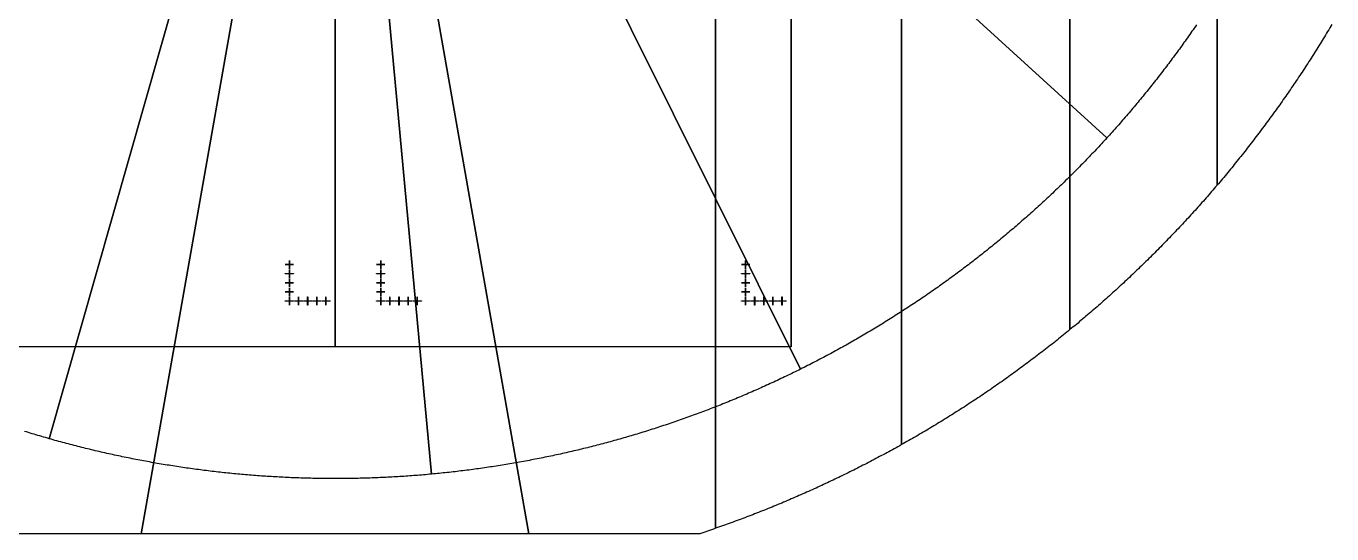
# Model space of a CAD drawing. Extents: x -25400 to 25400, y -24113 to 25400.
# Drawn here: x -6775 to 21859, y -24113 to -12974 of the extents above; entities that cross this region are included whole.
import ezdxf

# ---------------------------------------------------------------- set-up
doc = ezdxf.new("R2010")
doc.units = 0
for name, color, linetype in [('L0D0', 1, 'CONTINUOUS'), ('L1D0', 2, 'CONTINUOUS'), ('L3D0', 3, 'CONTINUOUS')]:
    doc.layers.add(name, color=color, linetype=linetype)

msp = doc.modelspace()

# ---------------------------------------------------------------- linework, layer by layer
at = {"layer": 'L0D0'}
for points in [[(0, 25400), (0, 0), (-4251.735, -24112.788), (-7983.296, -24112.788)], [(8342.854, 23990.765), (8342.854, -23990.765), (8299.673, -24005.737), (8256.466, -24020.632), (8213.232, -24035.449), (8169.972, -24050.188), (8126.685, -24064.85), (8083.372, -24079.433), (8040.032, -24093.939), (7996.667, -24108.366), (7983.296, -24112.788), (4251.735, -24112.788), (0, 0), (0, 25400)], [(12421.944, 22155.255), (12421.944, -22155.255), (12382.059, -22177.57), (12342.135, -22199.813), (12302.171, -22221.984), (12262.167, -22244.084), (12222.123, -22266.111), (12182.04, -22288.067), (12141.917, -22309.95), (12101.755, -22331.761), (12061.553, -22353.499), (12021.313, -22375.166), (11981.034, -22396.759), (11940.716, -22418.281), (11900.359, -22439.729), (11859.964, -22461.105), (11819.53, -22482.409), (11779.058, -22503.639), (11738.548, -22524.797), (11698, -22545.882), (11657.414, -22566.894), (11616.791, -22587.832), (11576.129, -22608.698), (11535.431, -22629.491), (11494.695, -22650.21), (11453.921, -22670.855), (11413.111, -22691.428), (11372.264, -22711.927), (11331.379, -22732.352), (11290.459, -22752.704), (11249.501, -22772.982), (11208.507, -22793.187), (11167.477, -22813.317), (11126.411, -22833.374), (11085.309, -22853.357), (11044.171, -22873.266), (11002.997, -22893.101), (10961.787, -22912.862), (10920.542, -22932.548), (10879.262, -22952.16), (10837.946, -22971.698), (10796.595, -22991.162), (10755.21, -23010.551), (10713.789, -23029.866), (10672.334, -23049.106), (10630.844, -23068.271), (10589.32, -23087.362), (10547.762, -23106.378), (10506.169, -23125.32), (10464.543, -23144.186), (10422.882, -23162.977), (10381.188, -23181.694), (10339.46, -23200.335), (10297.699, -23218.902), (10255.904, -23237.393), (10214.077, -23255.809), (10172.216, -23274.149), (10130.322, -23292.415), (10088.395, -23310.604), (10046.436, -23328.719), (10004.444, -23346.758), (9962.42, -23364.721), (9920.364, -23382.609), (9878.275, -23400.421), (9836.154, -23418.157), (9794.002, -23435.817), (9751.818, -23453.402), (9709.602, -23470.91), (9667.355, -23488.343), (9625.077, -23505.699), (9582.767, -23522.98), (9540.427, -23540.184), (9498.055, -23557.312), (9455.653, -23574.364), (9413.22, -23591.339), (9370.757, -23608.238), (9328.263, -23625.061), (9285.739, -23641.807), (9243.185, -23658.477), (9200.602, -23675.07), (9157.988, -23691.586), (9115.345, -23708.026), (9072.672, -23724.389), (9029.97, -23740.675), (8987.238, -23756.884), (8944.478, -23773.017), (8901.688, -23789.072), (8858.87, -23805.05), (8816.023, -23820.952), (8773.148, -23836.776), (8730.244, -23852.523), (8687.312, -23868.193), (8644.351, -23883.785), (8601.363, -23899.3), (8558.347, -23914.738), (8515.303, -23930.098), (8472.232, -23945.381), (8429.133, -23960.587), (8386.007, -23975.715), (8342.854, -23990.765), (8342.854, 23990.765)], [(16115.797, 19632.653), (16115.797, -19632.653), (16080.446, -19661.619), (16045.043, -19690.521), (16009.587, -19719.359), (15974.08, -19748.133), (15938.522, -19776.843), (15902.911, -19805.49), (15867.249, -19834.072), (15831.536, -19862.59), (15795.771, -19891.043), (15759.956, -19919.433), (15724.089, -19947.757), (15688.171, -19976.018), (15652.203, -20004.213), (15616.184, -20032.344), (15580.114, -20060.41), (15543.994, -20088.411), (15507.824, -20116.347), (15471.603, -20144.217), (15435.333, -20172.023), (15399.012, -20199.763), (15362.641, -20227.438), (15326.221, -20255.047), (15289.751, -20282.591), (15253.232, -20310.069), (15216.663, -20337.482), (15180.045, -20364.828), (15143.378, -20392.109), (15106.662, -20419.323), (15069.897, -20446.472), (15033.083, -20473.554), (14996.22, -20500.57), (14959.309, -20527.52), (14922.35, -20554.403), (14885.342, -20581.22), (14848.286, -20607.97), (14811.182, -20634.653), (14774.03, -20661.269), (14736.83, -20687.819), (14699.582, -20714.302), (14662.287, -20740.717), (14624.944, -20767.065), (14587.554, -20793.347), (14550.117, -20819.56), (14512.633, -20845.707), (14475.101, -20871.786), (14437.523, -20897.797), (14399.898, -20923.741), (14362.227, -20949.617), (14324.509, -20975.425), (14286.744, -21001.165), (14248.933, -21026.838), (14211.077, -21052.442), (14173.174, -21077.978), (14135.225, -21103.445), (14097.231, -21128.845), (14059.191, -21154.176), (14021.105, -21179.439), (13982.974, -21204.633), (13944.798, -21229.758), (13906.576, -21254.815), (13868.31, -21279.802), (13829.998, -21304.721), (13791.642, -21329.571), (13753.241, -21354.352), (13714.796, -21379.064), (13676.306, -21403.706), (13637.772, -21428.28), (13599.194, -21452.783), (13560.572, -21477.218), (13521.906, -21501.583), (13483.196, -21525.878), (13444.443, -21550.104), (13405.646, -21574.259), (13366.805, -21598.345), (13327.922, -21622.361), (13288.995, -21646.307), (13250.025, -21670.183), (13211.012, -21693.989), (13171.956, -21717.725), (13132.858, -21741.39), (13093.718, -21764.985), (13054.534, -21788.509), (13015.309, -21811.963), (12976.042, -21835.346), (12936.732, -21858.659), (12897.381, -21881.901), (12857.988, -21905.071), (12818.553, -21928.171), (12779.077, -21951.2), (12739.559, -21974.158), (12700, -21997.045), (12660.4, -22019.861), (12620.759, -22042.605), (12581.077, -22065.278), (12541.355, -22087.88), (12501.591, -22110.41), (12461.788, -22132.868), (12421.944, -22155.255), (12421.944, 22155.255)], [(19339.518, 16466.422), (19339.518, -16466.422), (19309.859, -16501.193), (19280.137, -16535.91), (19250.352, -16570.574), (19220.506, -16605.185), (19190.597, -16639.742), (19160.625, -16674.245), (19130.592, -16708.693), (19100.497, -16743.088), (19070.34, -16777.429), (19040.122, -16811.715), (19009.842, -16845.947), (18979.5, -16880.124), (18949.096, -16914.247), (18918.632, -16948.315), (18888.106, -16982.328), (18857.519, -17016.286), (18826.871, -17050.189), (18796.162, -17084.036), (18765.392, -17117.829), (18734.561, -17151.566), (18703.67, -17185.247), (18672.718, -17218.873), (18641.706, -17252.443), (18610.633, -17285.957), (18579.501, -17319.416), (18548.308, -17352.818), (18517.055, -17386.164), (18485.741, -17419.454), (18454.369, -17452.687), (18422.936, -17485.864), (18391.444, -17518.984), (18359.892, -17552.047), (18328.281, -17585.054), (18296.61, -17618.004), (18264.88, -17650.897), (18233.091, -17683.732), (18201.243, -17716.51), (18169.336, -17749.231), (18137.371, -17781.895), (18105.346, -17814.501), (18073.263, -17847.049), (18041.122, -17879.54), (18008.922, -17911.972), (17976.663, -17944.347), (17944.347, -17976.663), (17911.972, -18008.922), (17879.54, -18041.122), (17847.049, -18073.263), (17814.501, -18105.346), (17781.895, -18137.371), (17749.231, -18169.336), (17716.51, -18201.243), (17683.732, -18233.091), (17650.897, -18264.88), (17618.004, -18296.61), (17585.054, -18328.281), (17552.047, -18359.892), (17518.984, -18391.444), (17485.864, -18422.936), (17452.687, -18454.369), (17419.454, -18485.741), (17386.164, -18517.055), (17352.818, -18548.308), (17319.416, -18579.501), (17285.957, -18610.633), (17252.443, -18641.706), (17218.873, -18672.718), (17185.247, -18703.67), (17151.566, -18734.561), (17117.829, -18765.392), (17084.036, -18796.162), (17050.189, -18826.871), (17016.286, -18857.519), (16982.328, -18888.106), (16948.315, -18918.632), (16914.247, -18949.096), (16880.124, -18979.5), (16845.947, -19009.842), (16811.715, -19040.122), (16777.429, -19070.34), (16743.088, -19100.497), (16708.693, -19130.592), (16674.245, -19160.625), (16639.742, -19190.597), (16605.185, -19220.506), (16570.574, -19250.352), (16535.91, -19280.137), (16501.193, -19309.859), (16466.422, -19339.518), (16431.597, -19369.115), (16396.72, -19398.649), (16361.789, -19428.12), (16326.805, -19457.529), (16291.769, -19486.874), (16256.68, -19516.157), (16221.538, -19545.376), (16186.343, -19574.532), (16151.096, -19603.624), (16115.797, -19632.653), (16115.797, 16466.422)], [(21858.659, -12936.732), (21835.346, -12976.042), (21811.963, -13015.309), (21788.509, -13054.534), (21764.985, -13093.718), (21741.39, -13132.858), (21717.725, -13171.956), (21693.989, -13211.012), (21670.183, -13250.025), (21646.307, -13288.995), (21622.361, -13327.922), (21598.345, -13366.805), (21574.259, -13405.646), (21550.104, -13444.443), (21525.878, -13483.196), (21501.583, -13521.906), (21477.218, -13560.572), (21452.783, -13599.194), (21428.28, -13637.772), (21403.706, -13676.306), (21379.064, -13714.796), (21354.352, -13753.241), (21329.571, -13791.642), (21304.721, -13829.998), (21279.802, -13868.31), (21254.815, -13906.576), (21229.758, -13944.798), (21204.633, -13982.974), (21179.439, -14021.105), (21154.176, -14059.191), (21128.845, -14097.231), (21103.445, -14135.225), (21077.978, -14173.174), (21052.442, -14211.077), (21026.838, -14248.933), (21001.165, -14286.744), (20975.425, -14324.509), (20949.617, -14362.227), (20923.741, -14399.898), (20897.797, -14437.523), (20871.786, -14475.101), (20845.707, -14512.633), (20819.56, -14550.117), (20793.347, -14587.554), (20767.065, -14624.944), (20740.717, -14662.287), (20714.302, -14699.582), (20687.819, -14736.83), (20661.269, -14774.03), (20634.653, -14811.182), (20607.97, -14848.286), (20581.22, -14885.342), (20554.403, -14922.35), (20527.52, -14959.309), (20500.57, -14996.22), (20473.554, -15033.083), (20446.472, -15069.897), (20419.323, -15106.662), (20392.109, -15143.378), (20364.828, -15180.045), (20337.482, -15216.663), (20310.069, -15253.232), (20282.591, -15289.751), (20255.047, -15326.221), (20227.438, -15362.641), (20199.763, -15399.012), (20172.023, -15435.333), (20144.217, -15471.603), (20116.347, -15507.824), (20088.411, -15543.994), (20060.41, -15580.114), (20032.344, -15616.184), (20004.213, -15652.203), (19976.018, -15688.171), (19947.757, -15724.089), (19919.433, -15759.956), (19891.043, -15795.771), (19862.59, -15831.536), (19834.072, -15867.249), (19805.49, -15902.911), (19776.843, -15938.522), (19748.133, -15974.08), (19719.359, -16009.587), (19690.521, -16045.043), (19661.619, -16080.446), (19632.653, -16115.797), (19603.624, -16151.096), (19574.532, -16186.343), (19545.376, -16221.538), (19516.157, -16256.68), (19486.874, -16291.769), (19457.529, -16326.805), (19428.12, -16361.789), (19398.649, -16396.72), (19369.115, -16431.597), (19339.518, -16466.422), (19339.518, 16466.422)], [(-13800.333, -18274.595), (0, 0), (-6266.882, -22025.807), (-6308.618, -22013.89), (-6350.332, -22001.893), (-6392.022, -21989.817), (-6433.69, -21977.662), (-6475.334, -21965.428), (-6516.956, -21953.116), (-6558.553, -21940.724), (-6600.127, -21928.254), (-6641.678, -21915.705), (-6683.205, -21903.077), (-6724.707, -21890.37), (-6766.186, -21877.585), (-6807.64, -21864.721)], [(18889.375, -12946.1), (18864.804, -12981.879), (18840.164, -13017.611), (18815.457, -13053.297), (18790.682, -13088.936), (18765.84, -13124.528), (18740.931, -13160.073), (18715.954, -13195.571), (18690.909, -13231.021), (18665.798, -13266.423), (18640.619, -13301.778), (18615.374, -13337.085), (18590.062, -13372.345), (18564.683, -13407.556), (18539.237, -13442.719), (18513.725, -13477.834), (18488.146, -13512.9), (18462.501, -13547.918), (18436.789, -13582.887), (18411.011, -13617.807), (18385.167, -13652.678), (18359.257, -13687.501), (18333.281, -13722.274), (18307.239, -13756.998), (18281.132, -13791.672), (18254.958, -13826.297), (18228.72, -13860.872), (18202.415, -13895.398), (18176.045, -13929.873), (18149.61, -13964.299), (18123.11, -13998.674), (18096.545, -14032.999), (18069.914, -14067.274), (18043.219, -14101.498), (18016.459, -14135.671), (17989.634, -14169.794), (17962.745, -14203.866), (17935.791, -14237.886), (17908.772, -14271.856), (17881.69, -14305.774), (17854.543, -14339.641), (17827.332, -14373.456), (17800.056, -14407.22), (17772.717, -14440.932), (17745.314, -14474.592), (17717.848, -14508.2), (17690.317, -14541.756), (17662.723, -14575.26), (17635.066, -14608.711), (17607.345, -14642.11), (17579.561, -14675.457), (17551.714, -14708.75), (17523.804, -14741.991), (17495.831, -14775.179), (17467.795, -14808.313), (17439.696, -14841.395), (17411.535, -14874.423), (17383.311, -14907.398), (17355.024, -14940.319), (17326.676, -14973.186), (17298.265, -15006), (17269.791, -15038.76), (17241.256, -15071.466), (17212.659, -15104.117), (17184, -15136.715), (17155.28, -15169.258), (17126.497, -15201.746), (17097.653, -15234.18), (17068.748, -15266.559), (17039.782, -15298.884), (17010.754, -15331.153), (16981.665, -15363.367), (16952.515, -15395.526), (16923.304, -15427.63), (0, 0)]]:
    msp.add_lwpolyline(points, dxfattribs=at)
for points in [[(-10.851, -22899.997), (-54.255, -22899.936), (-97.659, -22899.792), (-141.063, -22899.566), (-184.466, -22899.257), (-227.868, -22898.866), (-271.27, -22898.393), (-314.671, -22897.838), (-358.07, -22897.2), (-401.468, -22896.481), (-444.865, -22895.679), (-488.26, -22894.794), (-531.654, -22893.828), (-575.045, -22892.779), (-618.435, -22891.648), (-661.822, -22890.435), (-705.207, -22889.139), (-748.589, -22887.761), (-791.969, -22886.301), (-835.346, -22884.759), (-878.719, -22883.135), (-922.09, -22881.428), (-965.457, -22879.639), (-1008.821, -22877.768), (-1052.181, -22875.815), (-1095.538, -22873.78), (-1138.89, -22871.662), (-1182.239, -22869.462), (-1225.583, -22867.181), (-1268.923, -22864.817), (-1312.258, -22862.37), (-1355.588, -22859.842), (-1398.914, -22857.232), (-1442.235, -22854.539), (-1485.55, -22851.764), (-1528.86, -22848.908), (-1572.165, -22845.969), (-1615.464, -22842.948), (-1658.757, -22839.845), (-1702.044, -22836.66), (-1745.325, -22833.393), (-1788.6, -22830.044), (-1831.868, -22826.613), (-1875.13, -22823.1), (-1918.385, -22819.505), (-1961.633, -22815.828), (-2004.874, -22812.069), (-2048.108, -22808.228), (-2091.335, -22804.305), (-2134.554, -22800.3), (-2177.765, -22796.213), (-2220.969, -22792.045), (-2264.165, -22787.794), (-2307.352, -22783.462), (-2350.531, -22779.047), (-2393.702, -22774.551), (-2436.864, -22769.974), (-2480.017, -22765.314), (-2523.162, -22760.572), (-2566.297, -22755.749), (-2609.423, -22750.844), (-2652.54, -22745.857), (-2695.647, -22740.789), (-2738.745, -22735.639), (-2781.833, -22730.407), (-2824.91, -22725.094), (-2867.978, -22719.699), (-2911.035, -22714.222), (-2954.082, -22708.664), (-2997.118, -22703.024), (-3040.144, -22697.302), (-3083.158, -22691.499), (-3126.162, -22685.615), (-3169.154, -22679.649), (-3212.135, -22673.601), (-3255.104, -22667.472), (-3298.062, -22661.262), (-3341.007, -22654.97), (-3383.941, -22648.597), (-3426.863, -22642.142), (-3469.772, -22635.607), (-3512.669, -22628.989), (-3555.553, -22622.291), (-3598.425, -22615.511), (-3641.283, -22608.65), (-3684.128, -22601.708), (-3726.961, -22594.684), (-3769.779, -22587.58), (-3812.585, -22580.394), (-3855.376, -22573.127), (-3898.154, -22565.779), (-3940.918, -22558.35), (-3983.667, -22550.84), (-4026.402, -22543.249), (-4069.123, -22535.577), (-4111.829, -22527.824), (-4154.521, -22519.99), (-4197.197, -22512.075), (-4239.859, -22504.08), (-4282.505, -22496.003), (-4325.135, -22487.846), (-4367.751, -22479.608), (-4410.35, -22471.289), (-4452.934, -22462.889), (-4495.502, -22454.409), (-4538.053, -22445.848), (-4580.588, -22437.206), (-4623.107, -22428.484), (-4665.609, -22419.681), (-4708.095, -22410.797), (-4750.563, -22401.834), (-4793.015, -22392.789), (-4835.449, -22383.664), (-4877.866, -22374.459), (-4920.265, -22365.174), (-4962.647, -22355.808), (-5005.011, -22346.361), (-5047.356, -22336.835), (-5089.684, -22327.228), (-5131.993, -22317.541), (-5174.284, -22307.774), (-5216.557, -22297.927), (-5258.811, -22287.999), (-5301.045, -22277.992), (-5343.261, -22267.904), (-5385.458, -22257.737), (-5427.635, -22247.489), (-5469.792, -22237.162), (-5511.93, -22226.755), (-5554.049, -22216.268), (-5596.147, -22205.701), (-5638.225, -22195.054), (-5680.283, -22184.327), (-5722.32, -22173.521), (-5764.337, -22162.636), (-5806.334, -22151.67), (-5848.309, -22140.625), (-5890.263, -22129.501), (-5932.197, -22118.297), (-5974.109, -22107.013), (-6015.999, -22095.65), (-6057.868, -22084.208), (-6099.715, -22072.686), (-6141.54, -22061.085), (-6183.343, -22049.405), (-6225.124, -22037.646), (-6266.882, -22025.807), (0, 0), (2112.945, -22802.313), (2069.723, -22806.277), (2026.492, -22810.158), (1983.255, -22813.958), (1940.01, -22817.676), (1896.759, -22821.313), (1853.5, -22824.867), (1810.235, -22828.339), (1766.963, -22831.729), (1723.685, -22835.037), (1680.401, -22838.263), (1637.111, -22841.407), (1593.815, -22844.469), (1550.513, -22847.449), (1507.206, -22850.346), (1463.893, -22853.162), (1420.575, -22855.896), (1377.252, -22858.547), (1333.924, -22861.116), (1290.591, -22863.604), (1247.253, -22866.009), (1203.911, -22868.332), (1160.565, -22870.573), (1117.215, -22872.731), (1073.86, -22874.808), (1030.502, -22876.802), (987.14, -22878.714), (943.774, -22880.544), (900.405, -22882.292), (857.033, -22883.957), (813.658, -22885.54), (770.279, -22887.042), (726.898, -22888.46), (683.515, -22889.797), (640.129, -22891.051), (596.74, -22892.224), (553.35, -22893.314), (509.957, -22894.321), (466.563, -22895.247), (423.167, -22896.09), (379.769, -22896.851), (336.371, -22897.529), (292.97, -22898.126), (249.569, -22898.64), (206.167, -22899.072), (162.764, -22899.422), (119.361, -22899.689), (75.957, -22899.874), (32.553, -22899.977)], [(-4251.735, -24112.788), (0, 0), (4251.735, -24112.788)], [(2112.945, -22802.313), (0, 0), (10207.408, -20499.239), (10168.536, -20518.549), (10129.627, -20537.786), (10090.682, -20556.948), (10051.701, -20576.037), (10012.684, -20595.052), (9973.63, -20613.993), (9934.541, -20632.86), (9895.416, -20651.652), (9856.256, -20670.371), (9817.06, -20689.015), (9777.828, -20707.585), (9738.562, -20726.08), (9699.261, -20744.501), (9659.925, -20762.848), (9620.554, -20781.12), (9581.149, -20799.317), (9541.709, -20817.44), (9502.235, -20835.487), (9462.727, -20853.46), (9423.184, -20871.358), (9383.608, -20889.181), (9343.998, -20906.929), (9304.355, -20924.602), (9264.678, -20942.2), (9224.968, -20959.722), (9185.225, -20977.169), (9145.449, -20994.541), (9105.64, -21011.838), (9065.798, -21029.059), (9025.924, -21046.204), (8986.017, -21063.274), (8946.078, -21080.268), (8906.107, -21097.186), (8866.104, -21114.029), (8826.069, -21130.795), (8786.002, -21147.486), (8745.904, -21164.101), (8705.774, -21180.64), (8665.613, -21197.102), (8625.421, -21213.489), (8585.198, -21229.799), (8544.944, -21246.033), (8504.659, -21262.191), (8464.344, -21278.272), (8423.998, -21294.277), (8383.623, -21310.206), (8343.217, -21326.058), (8302.781, -21341.833), (8262.315, -21357.532), (8221.819, -21373.153), (8181.294, -21388.698), (8140.74, -21404.167), (8100.156, -21419.558), (8059.544, -21434.872), (8018.902, -21450.11), (7978.232, -21465.27), (7937.532, -21480.353), (7896.805, -21495.359), (7856.049, -21510.288), (7815.264, -21525.14), (7774.452, -21539.914), (7733.612, -21554.611), (7692.744, -21569.23), (7651.848, -21583.772), (7610.925, -21598.237), (7569.974, -21612.623), (7528.997, -21626.932), (7487.992, -21641.164), (7446.96, -21655.318), (7405.902, -21669.394), (7364.817, -21683.392), (7323.705, -21697.312), (7282.568, -21711.154), (7241.404, -21724.918), (7200.214, -21738.604), (7158.998, -21752.213), (7117.756, -21765.742), (7076.489, -21779.194), (7035.197, -21792.568), (6993.879, -21805.863), (6952.536, -21819.08), (6911.168, -21832.218), (6869.775, -21845.278), (6828.358, -21858.26), (6786.916, -21871.163), (6745.45, -21883.988), (6703.959, -21896.733), (6662.444, -21909.401), (6620.906, -21921.989), (6579.343, -21934.499), (6537.757, -21946.93), (6496.148, -21959.282), (6454.515, -21971.555), (6412.859, -21983.749), (6371.18, -21995.865), (6329.478, -22007.901), (6287.753, -22019.858), (6246.006, -22031.736), (6204.236, -22043.535), (6162.444, -22055.255), (6120.63, -22066.896), (6078.794, -22078.457), (6036.936, -22089.939), (5995.056, -22101.342), (5953.155, -22112.665), (5911.233, -22123.909), (5869.289, -22135.073), (5827.324, -22146.158), (5785.338, -22157.163), (5743.332, -22168.088), (5701.304, -22178.934), (5659.257, -22189.701), (5617.188, -22200.387), (5575.1, -22210.994), (5532.992, -22221.521), (5490.864, -22231.968), (5448.716, -22242.336), (5406.549, -22252.623), (5364.362, -22262.831), (5322.156, -22272.958), (5279.93, -22283.006), (5237.686, -22292.973), (5195.423, -22302.86), (5153.141, -22312.668), (5110.841, -22322.395), (5068.522, -22332.042), (5026.186, -22341.608), (4983.831, -22351.095), (4941.458, -22360.501), (4899.068, -22369.826), (4856.66, -22379.072), (4814.234, -22388.237), (4771.791, -22397.321), (4729.331, -22406.326), (4686.854, -22415.249), (4644.36, -22424.092), (4601.85, -22432.855), (4559.323, -22441.537), (4516.779, -22450.138), (4474.22, -22458.659), (4431.644, -22467.099), (4389.052, -22475.458), (4346.445, -22483.737), (4303.822, -22491.934), (4261.184, -22500.051), (4218.53, -22508.088), (4175.861, -22516.043), (4133.177, -22523.917), (4090.478, -22531.711), (4047.765, -22539.423), (4005.037, -22547.055), (3962.294, -22554.605), (3919.538, -22562.075), (3876.767, -22569.463), (3833.982, -22576.771), (3791.184, -22583.997), (3748.372, -22591.142), (3705.546, -22598.206), (3662.707, -22605.189), (3619.855, -22612.091), (3576.99, -22618.911), (3534.113, -22625.65), (3491.222, -22632.308), (3448.319, -22638.885), (3405.404, -22645.38), (3362.476, -22651.794), (3319.536, -22658.126), (3276.584, -22664.377), (3233.621, -22670.547), (3190.646, -22676.635), (3147.659, -22682.642), (3104.661, -22688.567), (3061.652, -22694.411), (3018.632, -22700.173), (2975.602, -22705.854), (2932.56, -22711.453), (2889.508, -22716.97), (2846.445, -22722.406), (2803.373, -22727.761), (2760.29, -22733.033), (2717.197, -22738.224), (2674.095, -22743.333), (2630.983, -22748.361), (2587.861, -22753.307), (2544.731, -22758.171), (2501.591, -22762.953), (2458.442, -22767.654), (2415.284, -22772.273), (2372.118, -22776.81), (2328.943, -22781.265), (2285.759, -22785.638), (2242.568, -22789.93), (2199.368, -22794.139), (2156.161, -22798.267)], [(10207.408, -20499.239), (0, 0), (16923.304, -15427.63), (16894.033, -15459.679), (16864.7, -15491.671), (16835.307, -15523.609), (16805.854, -15555.49), (16776.34, -15587.316), (16746.766, -15619.085), (16717.132, -15650.798), (16687.438, -15682.456), (16657.684, -15714.057), (16627.87, -15745.601), (16597.996, -15777.089), (16568.063, -15808.52), (16538.07, -15839.894), (16508.017, -15871.212), (16477.906, -15902.472), (16447.735, -15933.675), (16417.505, -15964.822), (16387.216, -15995.91), (16356.868, -16026.942), (16326.462, -16057.915), (16295.997, -16088.831), (16265.473, -16119.689), (16234.891, -16150.49), (16204.25, -16181.232), (16173.552, -16211.916), (16142.795, -16242.542), (16111.98, -16273.109), (16081.108, -16303.619), (16050.177, -16334.069), (16019.189, -16364.461), (15988.143, -16394.794), (15957.04, -16425.068), (15925.88, -16455.283), (15894.662, -16485.439), (15863.388, -16515.536), (15832.056, -16545.574), (15800.667, -16575.552), (15769.222, -16605.47), (15737.72, -16635.329), (15706.162, -16665.128), (15674.547, -16694.867), (15642.875, -16724.546), (15611.148, -16754.165), (15579.364, -16783.724), (15547.525, -16813.223), (15515.63, -16842.661), (15483.678, -16872.039), (15451.672, -16901.356), (15419.609, -16930.613), (15387.492, -16959.808), (15355.319, -16988.943), (15323.091, -17018.017), (15290.808, -17047.029), (15258.47, -17075.98), (15226.077, -17104.87), (15193.629, -17133.699), (15161.127, -17162.466), (15128.571, -17191.171), (15095.96, -17219.814), (15063.294, -17248.396), (15030.575, -17276.916), (14997.802, -17305.373), (14964.975, -17333.769), (14932.094, -17362.102), (14899.159, -17390.373), (14866.171, -17418.581), (14833.129, -17446.727), (14800.035, -17474.81), (14766.887, -17502.83), (14733.686, -17530.787), (14700.432, -17558.682), (14667.125, -17586.513), (14633.765, -17614.281), (14600.353, -17641.986), (14566.889, -17669.628), (14533.372, -17697.206), (14499.803, -17724.72), (14466.182, -17752.171), (14432.509, -17779.558), (14398.784, -17806.881), (14365.007, -17834.14), (14331.179, -17861.335), (14297.299, -17888.466), (14263.368, -17915.533), (14229.386, -17942.535), (14195.352, -17969.473), (14161.268, -17996.347), (14127.133, -18023.155), (14092.947, -18049.899), (14058.71, -18076.578), (14024.423, -18103.192), (13990.085, -18129.741), (13955.697, -18156.225), (13921.259, -18182.644), (13886.771, -18208.997), (13852.233, -18235.285), (13817.646, -18261.508), (13783.008, -18287.665), (13748.322, -18313.756), (13713.585, -18339.781), (13678.8, -18365.741), (13643.965, -18391.634), (13609.082, -18417.462), (13574.149, -18443.223), (13539.168, -18468.918), (13504.138, -18494.547), (13469.059, -18520.109), (13433.933, -18545.605), (13398.758, -18571.034), (13363.534, -18596.396), (13328.263, -18621.692), (13292.944, -18646.92), (13257.577, -18672.082), (13222.163, -18697.177), (13186.701, -18722.204), (13151.191, -18747.164), (13115.635, -18772.057), (13080.031, -18796.882), (13044.38, -18821.64), (13008.683, -18846.331), (12972.938, -18870.953), (12937.147, -18895.508), (12901.31, -18919.995), (12865.426, -18944.414), (12829.496, -18968.764), (12793.52, -18993.047), (12757.498, -19017.262), (12721.431, -19041.408), (12685.317, -19065.485), (12649.158, -19089.495), (12612.953, -19113.435), (12576.703, -19137.307), (12540.408, -19161.111), (12504.068, -19184.845), (12467.683, -19208.51), (12431.254, -19232.107), (12394.779, -19255.634), (12358.26, -19279.093), (12321.697, -19302.481), (12285.089, -19325.801), (12248.437, -19349.051), (12211.741, -19372.232), (12175.002, -19395.343), (12138.218, -19418.384), (12101.391, -19441.356), (12064.521, -19464.258), (12027.607, -19487.09), (11990.65, -19509.852), (11953.65, -19532.543), (11916.607, -19555.165), (11879.521, -19577.716), (11842.393, -19600.197), (11805.221, -19622.608), (11768.008, -19644.948), (11730.752, -19667.218), (11693.454, -19689.417), (11656.114, -19711.545), (11618.733, -19733.602), (11581.309, -19755.589), (11543.844, -19777.504), (11506.337, -19799.348), (11468.789, -19821.122), (11431.2, -19842.824), (11393.57, -19864.455), (11355.899, -19886.014), (11318.187, -19907.502), (11280.434, -19928.919), (11242.641, -19950.264), (11204.808, -19971.537), (11166.934, -19992.738), (11129.02, -20013.868), (11091.066, -20034.926), (11053.073, -20055.911), (11015.039, -20076.825), (10976.966, -20097.667), (10938.854, -20118.436), (10900.702, -20139.133), (10862.511, -20159.758), (10824.281, -20180.311), (10786.013, -20200.79), (10747.705, -20221.198), (10709.359, -20241.532), (10670.974, -20261.794), (10632.551, -20281.983), (10594.09, -20302.1), (10555.591, -20322.143), (10517.054, -20342.113), (10478.479, -20362.011), (10439.866, -20381.835), (10401.216, -20401.586), (10362.529, -20421.263), (10323.804, -20440.868), (10285.043, -20460.398), (10246.244, -20479.856)]]:
    msp.add_lwpolyline(points, close=True, dxfattribs=at)
at = {"layer": 'L1D0'}
for points in [[(-1092.5, -18205.75), (-1092.5, -18203.25), (-1009.5, -18203.25), (-1009.5, -18205.75)], [(-1001.7, -18209.5), (-1001.7, -18204.7), (-1006.5, -18204.7), (-1006.5, -18204.3), (-1001.7, -18204.3), (-1001.7, -18199.5), (-1001.3, -18199.5), (-1001.3, -18204.3), (-996.5, -18204.3), (-996.5, -18204.7), (-1001.3, -18204.7), (-1001.3, -18209.5)], [(-1002.75, -18196.5), (-1002.75, -18113.5), (-1000.25, -18113.5), (-1000.25, -18196.5)], [(-1002.75, -18295.5), (-1002.75, -18212.5), (-1000.25, -18212.5), (-1000.25, -18295.5)], [(-1002.75, -18396.5), (-1002.75, -18313.5), (-1000.25, -18313.5), (-1000.25, -18396.5)], [(-995.5, -18215.056), (-995.5, -18211.5), (-991.056, -18211.5), (-991.056, -18212.389), (-994.611, -18212.389), (-994.611, -18214.167), (-991.944, -18214.167), (-991.944, -18215.056)], [(-995.5, -18217.722), (-995.5, -18216.833), (-991.944, -18216.833), (-991.944, -18217.722)], [(-993.5, -18205.75), (-993.5, -18203.25), (-910.5, -18203.25), (-910.5, -18205.75)], [(-991.944, -18216.833), (-991.944, -18215.056), (-991.056, -18215.056), (-991.056, -18216.833)], [(910.5, -18205.75), (910.5, -18203.25), (993.5, -18203.25), (993.5, -18205.75)], [(1001.3, -18209.5), (1001.3, -18204.7), (996.5, -18204.7), (996.5, -18204.3), (1001.3, -18204.3), (1001.3, -18199.5), (1001.7, -18199.5), (1001.7, -18204.3), (1006.5, -18204.3), (1006.5, -18204.7), (1001.7, -18204.7), (1001.7, -18209.5)], [(1000.25, -18196.5), (1000.25, -18113.5), (1002.75, -18113.5), (1002.75, -18196.5)], [(1000.25, -18295.5), (1000.25, -18212.5), (1002.75, -18212.5), (1002.75, -18295.5)], [(1000.25, -18396.5), (1000.25, -18313.5), (1002.75, -18313.5), (1002.75, -18396.5)], [(1007.5, -18215.056), (1007.5, -18211.5), (1011.944, -18211.5), (1011.944, -18212.389), (1008.389, -18212.389), (1008.389, -18214.167), (1011.056, -18214.167), (1011.056, -18215.056)], [(1007.5, -18217.722), (1007.5, -18216.833), (1011.056, -18216.833), (1011.056, -18217.722)], [(1009.5, -18205.75), (1009.5, -18203.25), (1092.5, -18203.25), (1092.5, -18205.75)], [(1011.056, -18216.833), (1011.056, -18215.056), (1011.944, -18215.056), (1011.944, -18216.833)], [(8910.5, -18205.75), (8910.5, -18203.25), (8993.5, -18203.25), (8993.5, -18205.75)], [(9001.3, -18209.5), (9001.3, -18204.7), (8996.5, -18204.7), (8996.5, -18204.3), (9001.3, -18204.3), (9001.3, -18199.5), (9001.7, -18199.5), (9001.7, -18204.3), (9006.5, -18204.3), (9006.5, -18204.7), (9001.7, -18204.7), (9001.7, -18209.5)], [(9000.25, -18196.5), (9000.25, -18113.5), (9002.75, -18113.5), (9002.75, -18196.5)], [(9000.25, -18295.5), (9000.25, -18212.5), (9002.75, -18212.5), (9002.75, -18295.5)], [(9000.25, -18396.5), (9000.25, -18313.5), (9002.75, -18313.5), (9002.75, -18396.5)], [(9007.5, -18215.056), (9007.5, -18211.5), (9011.944, -18211.5), (9011.944, -18212.389), (9008.389, -18212.389), (9008.389, -18214.167), (9011.056, -18214.167), (9011.056, -18215.056)], [(9007.5, -18217.722), (9007.5, -18216.833), (9011.056, -18216.833), (9011.056, -18217.722)], [(9009.5, -18205.75), (9009.5, -18203.25), (9092.5, -18203.25), (9092.5, -18205.75)], [(9011.056, -18216.833), (9011.056, -18215.056), (9011.944, -18215.056), (9011.944, -18216.833)], [(-1092.5, -18405.75), (-1092.5, -18403.25), (-1009.5, -18403.25), (-1009.5, -18405.75)], [(-1092.5, -18605.75), (-1092.5, -18603.25), (-1009.5, -18603.25), (-1009.5, -18605.75)], [(-1001.7, -18409.5), (-1001.7, -18404.7), (-1006.5, -18404.7), (-1006.5, -18404.3), (-1001.7, -18404.3), (-1001.7, -18399.5), (-1001.3, -18399.5), (-1001.3, -18404.3), (-996.5, -18404.3), (-996.5, -18404.7), (-1001.3, -18404.7), (-1001.3, -18409.5)], [(-1001.7, -18609.5), (-1001.7, -18604.7), (-1006.5, -18604.7), (-1006.5, -18604.3), (-1001.7, -18604.3), (-1001.7, -18599.5), (-1001.3, -18599.5), (-1001.3, -18604.3), (-996.5, -18604.3), (-996.5, -18604.7), (-1001.3, -18604.7), (-1001.3, -18609.5)], [(-1002.75, -18495.5), (-1002.75, -18412.5), (-1000.25, -18412.5), (-1000.25, -18495.5)], [(-1002.75, -18596.5), (-1002.75, -18513.5), (-1000.25, -18513.5), (-1000.25, -18596.5)], [(-992.833, -18417.722), (-992.833, -18415.944), (-995.5, -18415.944), (-995.5, -18414.167), (-994.611, -18414.167), (-994.611, -18415.056), (-992.833, -18415.056), (-992.833, -18412.389), (-993.722, -18412.389), (-993.722, -18411.5), (-991.944, -18411.5), (-991.944, -18415.056), (-991.056, -18415.056), (-991.056, -18415.944), (-991.944, -18415.944), (-991.944, -18417.722)], [(-995.5, -18612.389), (-995.5, -18611.5), (-991.944, -18611.5), (-991.944, -18612.389)], [(-994.611, -18414.167), (-994.611, -18412.389), (-993.722, -18412.389), (-993.722, -18414.167)], [(-993.5, -18405.75), (-993.5, -18403.25), (-910.5, -18403.25), (-910.5, -18405.75)], [(-993.5, -18605.75), (-993.5, -18603.25), (-910.5, -18603.25), (-910.5, -18605.75)], [(910.5, -18405.75), (910.5, -18403.25), (993.5, -18403.25), (993.5, -18405.75)], [(910.5, -18605.75), (910.5, -18603.25), (993.5, -18603.25), (993.5, -18605.75)], [(1001.3, -18409.5), (1001.3, -18404.7), (996.5, -18404.7), (996.5, -18404.3), (1001.3, -18404.3), (1001.3, -18399.5), (1001.7, -18399.5), (1001.7, -18404.3), (1006.5, -18404.3), (1006.5, -18404.7), (1001.7, -18404.7), (1001.7, -18409.5)], [(1001.3, -18609.5), (1001.3, -18604.7), (996.5, -18604.7), (996.5, -18604.3), (1001.3, -18604.3), (1001.3, -18599.5), (1001.7, -18599.5), (1001.7, -18604.3), (1006.5, -18604.3), (1006.5, -18604.7), (1001.7, -18604.7), (1001.7, -18609.5)], [(1000.25, -18495.5), (1000.25, -18412.5), (1002.75, -18412.5), (1002.75, -18495.5)], [(1000.25, -18596.5), (1000.25, -18513.5), (1002.75, -18513.5), (1002.75, -18596.5)], [(1010.167, -18417.722), (1010.167, -18415.944), (1007.5, -18415.944), (1007.5, -18414.167), (1008.389, -18414.167), (1008.389, -18415.056), (1010.167, -18415.056), (1010.167, -18412.389), (1009.278, -18412.389), (1009.278, -18411.5), (1011.056, -18411.5), (1011.056, -18415.056), (1011.944, -18415.056), (1011.944, -18415.944), (1011.056, -18415.944), (1011.056, -18417.722)], [(1007.5, -18612.389), (1007.5, -18611.5), (1011.056, -18611.5), (1011.056, -18612.389)], [(1008.389, -18414.167), (1008.389, -18412.389), (1009.278, -18412.389), (1009.278, -18414.167)], [(1009.5, -18405.75), (1009.5, -18403.25), (1092.5, -18403.25), (1092.5, -18405.75)], [(1009.5, -18605.75), (1009.5, -18603.25), (1092.5, -18603.25), (1092.5, -18605.75)], [(8910.5, -18405.75), (8910.5, -18403.25), (8993.5, -18403.25), (8993.5, -18405.75)], [(8910.5, -18605.75), (8910.5, -18603.25), (8993.5, -18603.25), (8993.5, -18605.75)], [(9001.3, -18409.5), (9001.3, -18404.7), (8996.5, -18404.7), (8996.5, -18404.3), (9001.3, -18404.3), (9001.3, -18399.5), (9001.7, -18399.5), (9001.7, -18404.3), (9006.5, -18404.3), (9006.5, -18404.7), (9001.7, -18404.7), (9001.7, -18409.5)], [(9001.3, -18609.5), (9001.3, -18604.7), (8996.5, -18604.7), (8996.5, -18604.3), (9001.3, -18604.3), (9001.3, -18599.5), (9001.7, -18599.5), (9001.7, -18604.3), (9006.5, -18604.3), (9006.5, -18604.7), (9001.7, -18604.7), (9001.7, -18609.5)], [(9000.25, -18495.5), (9000.25, -18412.5), (9002.75, -18412.5), (9002.75, -18495.5)], [(9000.25, -18596.5), (9000.25, -18513.5), (9002.75, -18513.5), (9002.75, -18596.5)], [(9010.167, -18417.722), (9010.167, -18415.944), (9007.5, -18415.944), (9007.5, -18414.167), (9008.389, -18414.167), (9008.389, -18415.056), (9010.167, -18415.056), (9010.167, -18412.389), (9009.278, -18412.389), (9009.278, -18411.5), (9011.056, -18411.5), (9011.056, -18415.056), (9011.944, -18415.056), (9011.944, -18415.944), (9011.056, -18415.944), (9011.056, -18417.722)], [(9007.5, -18612.389), (9007.5, -18611.5), (9011.056, -18611.5), (9011.056, -18612.389)], [(9008.389, -18414.167), (9008.389, -18412.389), (9009.278, -18412.389), (9009.278, -18414.167)], [(9009.5, -18405.75), (9009.5, -18403.25), (9092.5, -18403.25), (9092.5, -18405.75)], [(9009.5, -18605.75), (9009.5, -18603.25), (9092.5, -18603.25), (9092.5, -18605.75)], [(-1092.5, -18805.75), (-1092.5, -18803.25), (-1009.5, -18803.25), (-1009.5, -18805.75)], [(-1001.7, -18809.5), (-1001.7, -18804.7), (-1006.5, -18804.7), (-1006.5, -18804.3), (-1001.7, -18804.3), (-1001.7, -18799.5), (-1001.3, -18799.5), (-1001.3, -18804.3), (-996.5, -18804.3), (-996.5, -18804.7), (-1001.3, -18804.7), (-1001.3, -18809.5)], [(-1002.75, -18695.5), (-1002.75, -18612.5), (-1000.25, -18612.5), (-1000.25, -18695.5)], [(-1002.75, -18796.5), (-1002.75, -18713.5), (-1000.25, -18713.5), (-1000.25, -18796.5)], [(-1002.75, -18895.5), (-1002.75, -18812.5), (-1000.25, -18812.5), (-1000.25, -18895.5)], [(-995.5, -18617.722), (-995.5, -18616.833), (-991.944, -18616.833), (-991.944, -18617.722)], [(-995.5, -18813.278), (-995.5, -18812.389), (-994.611, -18812.389), (-994.611, -18813.278)], [(-995.5, -18817.722), (-995.5, -18815.944), (-994.611, -18815.944), (-994.611, -18816.833), (-991.056, -18816.833), (-991.056, -18817.722)], [(-994.611, -18615.056), (-994.611, -18614.167), (-991.944, -18614.167), (-991.944, -18615.056)], [(-994.611, -18812.389), (-994.611, -18811.5), (-991.944, -18811.5), (-991.944, -18812.389)], [(-994.611, -18815.944), (-994.611, -18815.056), (-992.833, -18815.056), (-992.833, -18815.944)], [(-993.5, -18805.75), (-993.5, -18803.25), (-910.5, -18803.25), (-910.5, -18805.75)], [(-992.833, -18815.056), (-992.833, -18814.167), (-991.944, -18814.167), (-991.944, -18815.056)], [(-991.944, -18614.167), (-991.944, -18612.389), (-991.056, -18612.389), (-991.056, -18614.167)], [(-991.944, -18616.833), (-991.944, -18615.056), (-991.056, -18615.056), (-991.056, -18616.833)], [(-991.944, -18814.167), (-991.944, -18812.389), (-991.056, -18812.389), (-991.056, -18814.167)], [(910.5, -18805.75), (910.5, -18803.25), (993.5, -18803.25), (993.5, -18805.75)], [(1001.3, -18809.5), (1001.3, -18804.7), (996.5, -18804.7), (996.5, -18804.3), (1001.3, -18804.3), (1001.3, -18799.5), (1001.7, -18799.5), (1001.7, -18804.3), (1006.5, -18804.3), (1006.5, -18804.7), (1001.7, -18804.7), (1001.7, -18809.5)], [(1000.25, -18695.5), (1000.25, -18612.5), (1002.75, -18612.5), (1002.75, -18695.5)], [(1000.25, -18796.5), (1000.25, -18713.5), (1002.75, -18713.5), (1002.75, -18796.5)], [(1000.25, -18895.5), (1000.25, -18812.5), (1002.75, -18812.5), (1002.75, -18895.5)], [(1007.5, -18617.722), (1007.5, -18616.833), (1011.056, -18616.833), (1011.056, -18617.722)], [(1007.5, -18813.278), (1007.5, -18812.389), (1008.389, -18812.389), (1008.389, -18813.278)], [(1007.5, -18817.722), (1007.5, -18815.944), (1008.389, -18815.944), (1008.389, -18816.833), (1011.944, -18816.833), (1011.944, -18817.722)], [(1008.389, -18615.056), (1008.389, -18614.167), (1011.056, -18614.167), (1011.056, -18615.056)], [(1008.389, -18812.389), (1008.389, -18811.5), (1011.056, -18811.5), (1011.056, -18812.389)], [(1008.389, -18815.944), (1008.389, -18815.056), (1010.167, -18815.056), (1010.167, -18815.944)], [(1009.5, -18805.75), (1009.5, -18803.25), (1092.5, -18803.25), (1092.5, -18805.75)], [(1010.167, -18815.056), (1010.167, -18814.167), (1011.056, -18814.167), (1011.056, -18815.056)], [(1011.056, -18614.167), (1011.056, -18612.389), (1011.944, -18612.389), (1011.944, -18614.167)], [(1011.056, -18616.833), (1011.056, -18615.056), (1011.944, -18615.056), (1011.944, -18616.833)], [(1011.056, -18814.167), (1011.056, -18812.389), (1011.944, -18812.389), (1011.944, -18814.167)], [(8910.5, -18805.75), (8910.5, -18803.25), (8993.5, -18803.25), (8993.5, -18805.75)], [(9001.3, -18809.5), (9001.3, -18804.7), (8996.5, -18804.7), (8996.5, -18804.3), (9001.3, -18804.3), (9001.3, -18799.5), (9001.7, -18799.5), (9001.7, -18804.3), (9006.5, -18804.3), (9006.5, -18804.7), (9001.7, -18804.7), (9001.7, -18809.5)], [(9000.25, -18695.5), (9000.25, -18612.5), (9002.75, -18612.5), (9002.75, -18695.5)], [(9000.25, -18796.5), (9000.25, -18713.5), (9002.75, -18713.5), (9002.75, -18796.5)], [(9000.25, -18895.5), (9000.25, -18812.5), (9002.75, -18812.5), (9002.75, -18895.5)], [(9007.5, -18617.722), (9007.5, -18616.833), (9011.056, -18616.833), (9011.056, -18617.722)], [(9007.5, -18813.278), (9007.5, -18812.389), (9008.389, -18812.389), (9008.389, -18813.278)], [(9007.5, -18817.722), (9007.5, -18815.944), (9008.389, -18815.944), (9008.389, -18816.833), (9011.944, -18816.833), (9011.944, -18817.722)], [(9008.389, -18615.056), (9008.389, -18614.167), (9011.056, -18614.167), (9011.056, -18615.056)], [(9008.389, -18812.389), (9008.389, -18811.5), (9011.056, -18811.5), (9011.056, -18812.389)], [(9008.389, -18815.944), (9008.389, -18815.056), (9010.167, -18815.056), (9010.167, -18815.944)], [(9009.5, -18805.75), (9009.5, -18803.25), (9092.5, -18803.25), (9092.5, -18805.75)], [(9010.167, -18815.056), (9010.167, -18814.167), (9011.056, -18814.167), (9011.056, -18815.056)], [(9011.056, -18614.167), (9011.056, -18612.389), (9011.944, -18612.389), (9011.944, -18614.167)], [(9011.056, -18616.833), (9011.056, -18615.056), (9011.944, -18615.056), (9011.944, -18616.833)], [(9011.056, -18814.167), (9011.056, -18812.389), (9011.944, -18812.389), (9011.944, -18814.167)], [(-1092.5, -19005.75), (-1092.5, -19003.25), (-1009.5, -19003.25), (-1009.5, -19005.75)], [(-1001.7, -19009.5), (-1001.7, -19004.7), (-1006.5, -19004.7), (-1006.5, -19004.3), (-1001.7, -19004.3), (-1001.7, -18999.5), (-1001.3, -18999.5), (-1001.3, -19004.3), (-996.5, -19004.3), (-996.5, -19004.7), (-1001.3, -19004.7), (-1001.3, -19009.5)], [(-1002.75, -18996.5), (-1002.75, -18913.5), (-1000.25, -18913.5), (-1000.25, -18996.5)], [(-1002.75, -19095.5), (-1002.75, -19012.5), (-1000.25, -19012.5), (-1000.25, -19095.5)], [(-994.611, -19017.722), (-994.611, -19016.833), (-993.722, -19016.833), (-993.722, -19013.278), (-994.611, -19013.278), (-994.611, -19012.389), (-993.722, -19012.389), (-993.722, -19011.5), (-992.833, -19011.5), (-992.833, -19016.833), (-991.944, -19016.833), (-991.944, -19017.722)], [(-993.5, -19005.75), (-993.5, -19003.25), (-910.5, -19003.25), (-910.5, -19005.75)], [(-892.5, -19005.75), (-892.5, -19003.25), (-809.5, -19003.25), (-809.5, -19005.75)], [(-801.7, -19009.5), (-801.7, -19004.7), (-806.5, -19004.7), (-806.5, -19004.3), (-801.7, -19004.3), (-801.7, -18999.5), (-801.3, -18999.5), (-801.3, -19004.3), (-796.5, -19004.3), (-796.5, -19004.7), (-801.3, -19004.7), (-801.3, -19009.5)], [(-802.75, -18996.5), (-802.75, -18913.5), (-800.25, -18913.5), (-800.25, -18996.5)], [(-802.75, -19095.5), (-802.75, -19012.5), (-800.25, -19012.5), (-800.25, -19095.5)], [(-795.5, -19013.278), (-795.5, -19012.389), (-794.611, -19012.389), (-794.611, -19013.278)], [(-795.5, -19017.722), (-795.5, -19015.944), (-794.611, -19015.944), (-794.611, -19016.833), (-791.056, -19016.833), (-791.056, -19017.722)], [(-794.611, -19012.389), (-794.611, -19011.5), (-791.944, -19011.5), (-791.944, -19012.389)], [(-794.611, -19015.944), (-794.611, -19015.056), (-792.833, -19015.056), (-792.833, -19015.944)], [(-793.5, -19005.75), (-793.5, -19003.25), (-710.5, -19003.25), (-710.5, -19005.75)], [(-792.833, -19015.056), (-792.833, -19014.167), (-791.944, -19014.167), (-791.944, -19015.056)], [(-791.944, -19014.167), (-791.944, -19012.389), (-791.056, -19012.389), (-791.056, -19014.167)], [(-692.5, -19005.75), (-692.5, -19003.25), (-609.5, -19003.25), (-609.5, -19005.75)], [(-601.7, -19009.5), (-601.7, -19004.7), (-606.5, -19004.7), (-606.5, -19004.3), (-601.7, -19004.3), (-601.7, -18999.5), (-601.3, -18999.5), (-601.3, -19004.3), (-596.5, -19004.3), (-596.5, -19004.7), (-601.3, -19004.7), (-601.3, -19009.5)], [(-602.75, -18996.5), (-602.75, -18913.5), (-600.25, -18913.5), (-600.25, -18996.5)], [(-602.75, -19095.5), (-602.75, -19012.5), (-600.25, -19012.5), (-600.25, -19095.5)], [(-595.5, -19012.389), (-595.5, -19011.5), (-591.944, -19011.5), (-591.944, -19012.389)], [(-595.5, -19017.722), (-595.5, -19016.833), (-591.944, -19016.833), (-591.944, -19017.722)], [(-594.611, -19015.056), (-594.611, -19014.167), (-591.944, -19014.167), (-591.944, -19015.056)], [(-593.5, -19005.75), (-593.5, -19003.25), (-510.5, -19003.25), (-510.5, -19005.75)], [(-591.944, -19014.167), (-591.944, -19012.389), (-591.056, -19012.389), (-591.056, -19014.167)], [(-591.944, -19016.833), (-591.944, -19015.056), (-591.056, -19015.056), (-591.056, -19016.833)], [(-492.5, -19005.75), (-492.5, -19003.25), (-409.5, -19003.25), (-409.5, -19005.75)], [(-401.7, -19009.5), (-401.7, -19004.7), (-406.5, -19004.7), (-406.5, -19004.3), (-401.7, -19004.3), (-401.7, -18999.5), (-401.3, -18999.5), (-401.3, -19004.3), (-396.5, -19004.3), (-396.5, -19004.7), (-401.3, -19004.7), (-401.3, -19009.5)], [(-402.75, -18996.5), (-402.75, -18913.5), (-400.25, -18913.5), (-400.25, -18996.5)], [(-402.75, -19095.5), (-402.75, -19012.5), (-400.25, -19012.5), (-400.25, -19095.5)], [(-392.833, -19017.722), (-392.833, -19015.944), (-395.5, -19015.944), (-395.5, -19014.167), (-394.611, -19014.167), (-394.611, -19015.056), (-392.833, -19015.056), (-392.833, -19012.389), (-393.722, -19012.389), (-393.722, -19011.5), (-391.944, -19011.5), (-391.944, -19015.056), (-391.056, -19015.056), (-391.056, -19015.944), (-391.944, -19015.944), (-391.944, -19017.722)], [(-394.611, -19014.167), (-394.611, -19012.389), (-393.722, -19012.389), (-393.722, -19014.167)], [(-393.5, -19005.75), (-393.5, -19003.25), (-310.5, -19003.25), (-310.5, -19005.75)], [(-292.5, -19005.75), (-292.5, -19003.25), (-209.5, -19003.25), (-209.5, -19005.75)], [(-201.7, -19009.5), (-201.7, -19004.7), (-206.5, -19004.7), (-206.5, -19004.3), (-201.7, -19004.3), (-201.7, -18999.5), (-201.3, -18999.5), (-201.3, -19004.3), (-196.5, -19004.3), (-196.5, -19004.7), (-201.3, -19004.7), (-201.3, -19009.5)], [(-202.75, -18996.5), (-202.75, -18913.5), (-200.25, -18913.5), (-200.25, -18996.5)], [(-202.75, -19095.5), (-202.75, -19012.5), (-200.25, -19012.5), (-200.25, -19095.5)], [(-195.5, -19015.056), (-195.5, -19011.5), (-191.056, -19011.5), (-191.056, -19012.389), (-194.611, -19012.389), (-194.611, -19014.167), (-191.944, -19014.167), (-191.944, -19015.056)], [(-195.5, -19017.722), (-195.5, -19016.833), (-191.944, -19016.833), (-191.944, -19017.722)], [(-193.5, -19005.75), (-193.5, -19003.25), (-110.5, -19003.25), (-110.5, -19005.75)], [(-191.944, -19016.833), (-191.944, -19015.056), (-191.056, -19015.056), (-191.056, -19016.833)], [(910.5, -19005.75), (910.5, -19003.25), (993.5, -19003.25), (993.5, -19005.75)], [(1001.3, -19009.5), (1001.3, -19004.7), (996.5, -19004.7), (996.5, -19004.3), (1001.3, -19004.3), (1001.3, -18999.5), (1001.7, -18999.5), (1001.7, -19004.3), (1006.5, -19004.3), (1006.5, -19004.7), (1001.7, -19004.7), (1001.7, -19009.5)], [(1000.25, -18996.5), (1000.25, -18913.5), (1002.75, -18913.5), (1002.75, -18996.5)], [(1000.25, -19095.5), (1000.25, -19012.5), (1002.75, -19012.5), (1002.75, -19095.5)], [(1008.389, -19017.722), (1008.389, -19016.833), (1009.278, -19016.833), (1009.278, -19013.278), (1008.389, -19013.278), (1008.389, -19012.389), (1009.278, -19012.389), (1009.278, -19011.5), (1010.167, -19011.5), (1010.167, -19016.833), (1011.056, -19016.833), (1011.056, -19017.722)], [(1009.5, -19005.75), (1009.5, -19003.25), (1092.5, -19003.25), (1092.5, -19005.75)], [(1110.5, -19005.75), (1110.5, -19003.25), (1193.5, -19003.25), (1193.5, -19005.75)], [(1201.3, -19009.5), (1201.3, -19004.7), (1196.5, -19004.7), (1196.5, -19004.3), (1201.3, -19004.3), (1201.3, -18999.5), (1201.7, -18999.5), (1201.7, -19004.3), (1206.5, -19004.3), (1206.5, -19004.7), (1201.7, -19004.7), (1201.7, -19009.5)], [(1200.25, -18996.5), (1200.25, -18913.5), (1202.75, -18913.5), (1202.75, -18996.5)], [(1200.25, -19095.5), (1200.25, -19012.5), (1202.75, -19012.5), (1202.75, -19095.5)], [(1207.5, -19013.278), (1207.5, -19012.389), (1208.389, -19012.389), (1208.389, -19013.278)], [(1207.5, -19017.722), (1207.5, -19015.944), (1208.389, -19015.944), (1208.389, -19016.833), (1211.944, -19016.833), (1211.944, -19017.722)], [(1208.389, -19012.389), (1208.389, -19011.5), (1211.056, -19011.5), (1211.056, -19012.389)], [(1208.389, -19015.944), (1208.389, -19015.056), (1210.167, -19015.056), (1210.167, -19015.944)], [(1209.5, -19005.75), (1209.5, -19003.25), (1292.5, -19003.25), (1292.5, -19005.75)], [(1210.167, -19015.056), (1210.167, -19014.167), (1211.056, -19014.167), (1211.056, -19015.056)], [(1211.056, -19014.167), (1211.056, -19012.389), (1211.944, -19012.389), (1211.944, -19014.167)], [(1310.5, -19005.75), (1310.5, -19003.25), (1393.5, -19003.25), (1393.5, -19005.75)], [(1401.3, -19009.5), (1401.3, -19004.7), (1396.5, -19004.7), (1396.5, -19004.3), (1401.3, -19004.3), (1401.3, -18999.5), (1401.7, -18999.5), (1401.7, -19004.3), (1406.5, -19004.3), (1406.5, -19004.7), (1401.7, -19004.7), (1401.7, -19009.5)], [(1400.25, -18996.5), (1400.25, -18913.5), (1402.75, -18913.5), (1402.75, -18996.5)], [(1400.25, -19095.5), (1400.25, -19012.5), (1402.75, -19012.5), (1402.75, -19095.5)], [(1407.5, -19012.389), (1407.5, -19011.5), (1411.056, -19011.5), (1411.056, -19012.389)], [(1407.5, -19017.722), (1407.5, -19016.833), (1411.056, -19016.833), (1411.056, -19017.722)], [(1408.389, -19015.056), (1408.389, -19014.167), (1411.056, -19014.167), (1411.056, -19015.056)], [(1409.5, -19005.75), (1409.5, -19003.25), (1492.5, -19003.25), (1492.5, -19005.75)], [(1411.056, -19014.167), (1411.056, -19012.389), (1411.944, -19012.389), (1411.944, -19014.167)], [(1411.056, -19016.833), (1411.056, -19015.056), (1411.944, -19015.056), (1411.944, -19016.833)], [(1510.5, -19005.75), (1510.5, -19003.25), (1593.5, -19003.25), (1593.5, -19005.75)], [(1601.3, -19009.5), (1601.3, -19004.7), (1596.5, -19004.7), (1596.5, -19004.3), (1601.3, -19004.3), (1601.3, -18999.5), (1601.7, -18999.5), (1601.7, -19004.3), (1606.5, -19004.3), (1606.5, -19004.7), (1601.7, -19004.7), (1601.7, -19009.5)], [(1600.25, -18996.5), (1600.25, -18913.5), (1602.75, -18913.5), (1602.75, -18996.5)], [(1600.25, -19095.5), (1600.25, -19012.5), (1602.75, -19012.5), (1602.75, -19095.5)], [(1610.167, -19017.722), (1610.167, -19015.944), (1607.5, -19015.944), (1607.5, -19014.167), (1608.389, -19014.167), (1608.389, -19015.056), (1610.167, -19015.056), (1610.167, -19012.389), (1609.278, -19012.389), (1609.278, -19011.5), (1611.056, -19011.5), (1611.056, -19015.056), (1611.944, -19015.056), (1611.944, -19015.944), (1611.056, -19015.944), (1611.056, -19017.722)], [(1608.389, -19014.167), (1608.389, -19012.389), (1609.278, -19012.389), (1609.278, -19014.167)], [(1609.5, -19005.75), (1609.5, -19003.25), (1692.5, -19003.25), (1692.5, -19005.75)], [(1710.5, -19005.75), (1710.5, -19003.25), (1793.5, -19003.25), (1793.5, -19005.75)], [(1801.3, -19009.5), (1801.3, -19004.7), (1796.5, -19004.7), (1796.5, -19004.3), (1801.3, -19004.3), (1801.3, -18999.5), (1801.7, -18999.5), (1801.7, -19004.3), (1806.5, -19004.3), (1806.5, -19004.7), (1801.7, -19004.7), (1801.7, -19009.5)], [(1800.25, -18996.5), (1800.25, -18913.5), (1802.75, -18913.5), (1802.75, -18996.5)], [(1800.25, -19095.5), (1800.25, -19012.5), (1802.75, -19012.5), (1802.75, -19095.5)], [(1807.5, -19015.056), (1807.5, -19011.5), (1811.944, -19011.5), (1811.944, -19012.389), (1808.389, -19012.389), (1808.389, -19014.167), (1811.056, -19014.167), (1811.056, -19015.056)], [(1807.5, -19017.722), (1807.5, -19016.833), (1811.056, -19016.833), (1811.056, -19017.722)], [(1809.5, -19005.75), (1809.5, -19003.25), (1892.5, -19003.25), (1892.5, -19005.75)], [(1811.056, -19016.833), (1811.056, -19015.056), (1811.944, -19015.056), (1811.944, -19016.833)], [(8910.5, -19005.75), (8910.5, -19003.25), (8993.5, -19003.25), (8993.5, -19005.75)], [(9001.3, -19009.5), (9001.3, -19004.7), (8996.5, -19004.7), (8996.5, -19004.3), (9001.3, -19004.3), (9001.3, -18999.5), (9001.7, -18999.5), (9001.7, -19004.3), (9006.5, -19004.3), (9006.5, -19004.7), (9001.7, -19004.7), (9001.7, -19009.5)], [(9000.25, -18996.5), (9000.25, -18913.5), (9002.75, -18913.5), (9002.75, -18996.5)], [(9000.25, -19095.5), (9000.25, -19012.5), (9002.75, -19012.5), (9002.75, -19095.5)], [(9008.389, -19017.722), (9008.389, -19016.833), (9009.278, -19016.833), (9009.278, -19013.278), (9008.389, -19013.278), (9008.389, -19012.389), (9009.278, -19012.389), (9009.278, -19011.5), (9010.167, -19011.5), (9010.167, -19016.833), (9011.056, -19016.833), (9011.056, -19017.722)], [(9009.5, -19005.75), (9009.5, -19003.25), (9092.5, -19003.25), (9092.5, -19005.75)], [(9110.5, -19005.75), (9110.5, -19003.25), (9193.5, -19003.25), (9193.5, -19005.75)], [(9201.3, -19009.5), (9201.3, -19004.7), (9196.5, -19004.7), (9196.5, -19004.3), (9201.3, -19004.3), (9201.3, -18999.5), (9201.7, -18999.5), (9201.7, -19004.3), (9206.5, -19004.3), (9206.5, -19004.7), (9201.7, -19004.7), (9201.7, -19009.5)], [(9200.25, -18996.5), (9200.25, -18913.5), (9202.75, -18913.5), (9202.75, -18996.5)], [(9200.25, -19095.5), (9200.25, -19012.5), (9202.75, -19012.5), (9202.75, -19095.5)], [(9207.5, -19013.278), (9207.5, -19012.389), (9208.389, -19012.389), (9208.389, -19013.278)], [(9207.5, -19017.722), (9207.5, -19015.944), (9208.389, -19015.944), (9208.389, -19016.833), (9211.944, -19016.833), (9211.944, -19017.722)], [(9208.389, -19012.389), (9208.389, -19011.5), (9211.056, -19011.5), (9211.056, -19012.389)], [(9208.389, -19015.944), (9208.389, -19015.056), (9210.167, -19015.056), (9210.167, -19015.944)], [(9209.5, -19005.75), (9209.5, -19003.25), (9292.5, -19003.25), (9292.5, -19005.75)], [(9210.167, -19015.056), (9210.167, -19014.167), (9211.056, -19014.167), (9211.056, -19015.056)], [(9211.056, -19014.167), (9211.056, -19012.389), (9211.944, -19012.389), (9211.944, -19014.167)], [(9310.5, -19005.75), (9310.5, -19003.25), (9393.5, -19003.25), (9393.5, -19005.75)], [(9401.3, -19009.5), (9401.3, -19004.7), (9396.5, -19004.7), (9396.5, -19004.3), (9401.3, -19004.3), (9401.3, -18999.5), (9401.7, -18999.5), (9401.7, -19004.3), (9406.5, -19004.3), (9406.5, -19004.7), (9401.7, -19004.7), (9401.7, -19009.5)], [(9400.25, -18996.5), (9400.25, -18913.5), (9402.75, -18913.5), (9402.75, -18996.5)], [(9400.25, -19095.5), (9400.25, -19012.5), (9402.75, -19012.5), (9402.75, -19095.5)], [(9407.5, -19012.389), (9407.5, -19011.5), (9411.056, -19011.5), (9411.056, -19012.389)], [(9407.5, -19017.722), (9407.5, -19016.833), (9411.056, -19016.833), (9411.056, -19017.722)], [(9408.389, -19015.056), (9408.389, -19014.167), (9411.056, -19014.167), (9411.056, -19015.056)], [(9409.5, -19005.75), (9409.5, -19003.25), (9492.5, -19003.25), (9492.5, -19005.75)], [(9411.056, -19014.167), (9411.056, -19012.389), (9411.944, -19012.389), (9411.944, -19014.167)], [(9411.056, -19016.833), (9411.056, -19015.056), (9411.944, -19015.056), (9411.944, -19016.833)], [(9510.5, -19005.75), (9510.5, -19003.25), (9593.5, -19003.25), (9593.5, -19005.75)], [(9601.3, -19009.5), (9601.3, -19004.7), (9596.5, -19004.7), (9596.5, -19004.3), (9601.3, -19004.3), (9601.3, -18999.5), (9601.7, -18999.5), (9601.7, -19004.3), (9606.5, -19004.3), (9606.5, -19004.7), (9601.7, -19004.7), (9601.7, -19009.5)], [(9600.25, -18996.5), (9600.25, -18913.5), (9602.75, -18913.5), (9602.75, -18996.5)], [(9600.25, -19095.5), (9600.25, -19012.5), (9602.75, -19012.5), (9602.75, -19095.5)], [(9610.167, -19017.722), (9610.167, -19015.944), (9607.5, -19015.944), (9607.5, -19014.167), (9608.389, -19014.167), (9608.389, -19015.056), (9610.167, -19015.056), (9610.167, -19012.389), (9609.278, -19012.389), (9609.278, -19011.5), (9611.056, -19011.5), (9611.056, -19015.056), (9611.944, -19015.056), (9611.944, -19015.944), (9611.056, -19015.944), (9611.056, -19017.722)], [(9608.389, -19014.167), (9608.389, -19012.389), (9609.278, -19012.389), (9609.278, -19014.167)], [(9609.5, -19005.75), (9609.5, -19003.25), (9692.5, -19003.25), (9692.5, -19005.75)], [(9710.5, -19005.75), (9710.5, -19003.25), (9793.5, -19003.25), (9793.5, -19005.75)], [(9801.3, -19009.5), (9801.3, -19004.7), (9796.5, -19004.7), (9796.5, -19004.3), (9801.3, -19004.3), (9801.3, -18999.5), (9801.7, -18999.5), (9801.7, -19004.3), (9806.5, -19004.3), (9806.5, -19004.7), (9801.7, -19004.7), (9801.7, -19009.5)], [(9800.25, -18996.5), (9800.25, -18913.5), (9802.75, -18913.5), (9802.75, -18996.5)], [(9800.25, -19095.5), (9800.25, -19012.5), (9802.75, -19012.5), (9802.75, -19095.5)], [(9807.5, -19015.056), (9807.5, -19011.5), (9811.944, -19011.5), (9811.944, -19012.389), (9808.389, -19012.389), (9808.389, -19014.167), (9811.056, -19014.167), (9811.056, -19015.056)], [(9807.5, -19017.722), (9807.5, -19016.833), (9811.056, -19016.833), (9811.056, -19017.722)], [(9809.5, -19005.75), (9809.5, -19003.25), (9892.5, -19003.25), (9892.5, -19005.75)], [(9811.056, -19016.833), (9811.056, -19015.056), (9811.944, -19015.056), (9811.944, -19016.833)]]:
    msp.add_lwpolyline(points, close=True, dxfattribs=at)
at = {"layer": 'L3D0'}
for points in [[(-10004.5, 20007.5), (10004.5, 20007.5), (10004.5, 10004.5), (20007.5, 10004.5), (20007.5, -10004.5), (10004.5, -10004.5), (10004.5, -20007.5), (-10004.5, -20007.5)], [(-10001.5, -20004.5), (-1.5, -20004.5), (1.5, -20004.5), (10001.5, -20004.5), (10001.5, -10004.5), (1.5, -10004.5), (1.5, -20004.5), (-1.5, -20004.5), (-1.5, -10004.5), (-10001.5, -10004.5)]]:
    msp.add_lwpolyline(points, dxfattribs=at)

doc.saveas('drawing.dxf')
